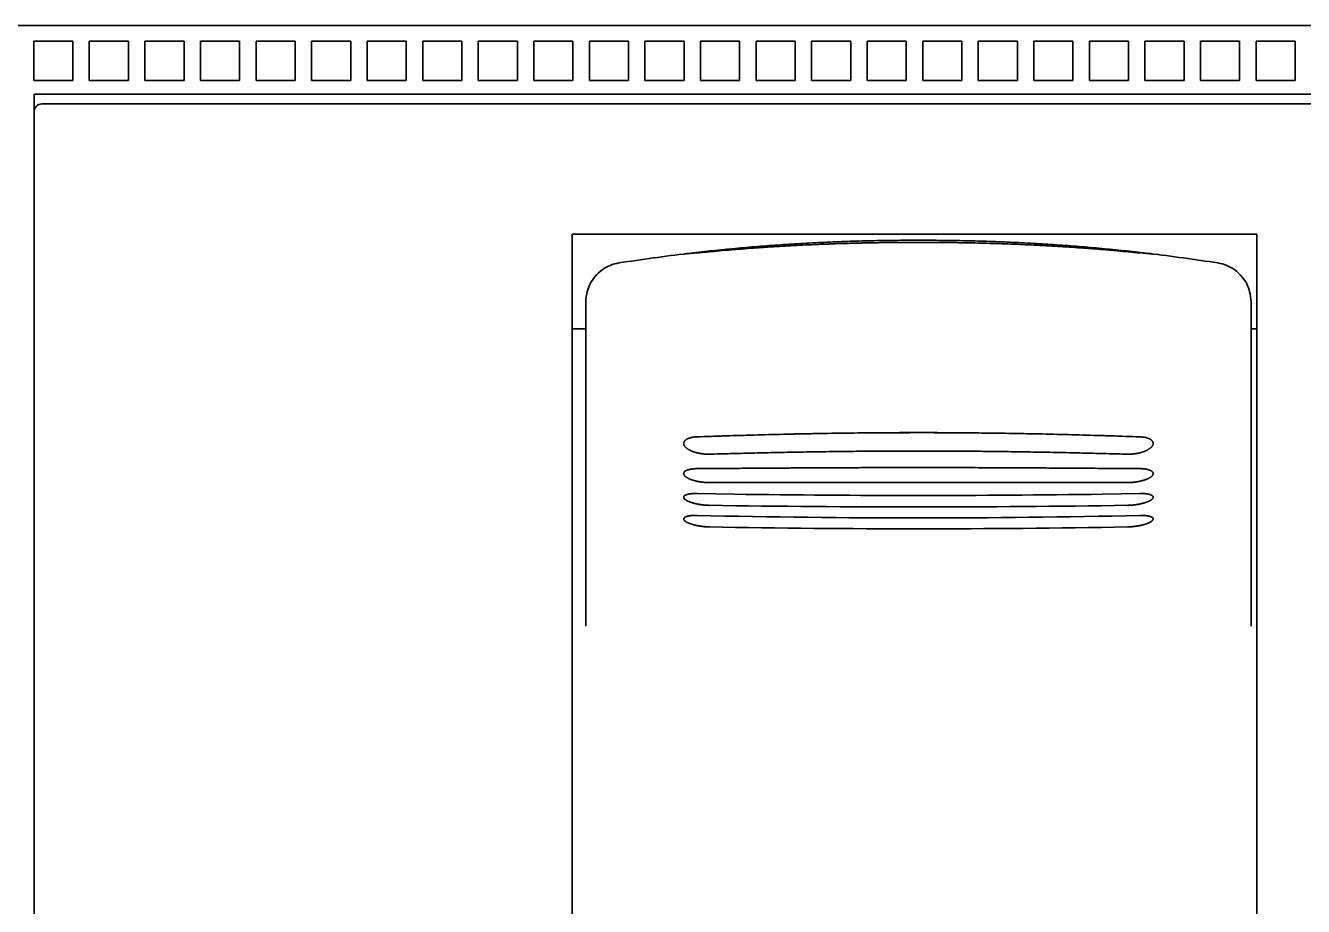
# Model space of a CAD drawing. Header units: millimetres. Extents: x -171 to 6, y 0 to 21.
# Drawn here: x -1.855 to 1.411, y 10.007 to 12.257 of the extents above; entities that cross this region are included whole.
import ezdxf

# ---------------------------------------------------------------- set-up
doc = ezdxf.new("R2010")
doc.units = ezdxf.units.MM

msp = doc.modelspace()

# ---------------------------------------------------------------- linework, layer by layer
at = {"color": 7, "lineweight": 35}
for p, q in [((3.7173, 12.2569), (-2.8827, 12.2569)), ((-1.8327, 12.0819), (2.6673, 12.0819)), ((2.5776, 12.0569), (-1.7429, 12.0569)), ((-1.8327, 12.0369), (-1.8327, 7.9769)), ((-0.4577, 11.724), (-0.4577, 8.6169)), ((-0.4577, 8.1569), (-0.4577, 11.724)), ((1.2923, 8.1569), (1.2923, 11.724))]:
    msp.add_line(p, q, dxfattribs=at)
at = {"color": 7, "lineweight": 35, "ltscale": 0.025}
for p, q in [((-1.8337, 12.2169), (-1.8337, 12.1169)), ((-1.8337, 12.2169), (-1.7337, 12.2169)), ((-1.7337, 12.2169), (-1.7337, 12.1169)), ((-1.6917, 12.2169), (-1.6917, 12.1169)), ((-1.6917, 12.2169), (-1.5917, 12.2169)), ((-1.5917, 12.2169), (-1.5917, 12.1169)), ((-1.5497, 12.2169), (-1.5497, 12.1169)), ((-1.5497, 12.2169), (-1.4497, 12.2169)), ((-1.4497, 12.2169), (-1.4497, 12.1169)), ((-1.4077, 12.2169), (-1.4077, 12.1169)), ((-1.4077, 12.2169), (-1.3077, 12.2169)), ((-1.3077, 12.2169), (-1.3077, 12.1169)), ((-1.2657, 12.2169), (-1.2657, 12.1169)), ((-1.2657, 12.2169), (-1.1657, 12.2169)), ((-1.1657, 12.2169), (-1.1657, 12.1169)), ((-1.1237, 12.2169), (-1.1237, 12.1169)), ((-1.1237, 12.2169), (-1.0237, 12.2169)), ((-1.0237, 12.2169), (-1.0237, 12.1169)), ((-0.9817, 12.2169), (-0.9817, 12.1169)), ((-0.9817, 12.2169), (-0.8817, 12.2169)), ((-0.8817, 12.2169), (-0.8817, 12.1169)), ((-0.8397, 12.2169), (-0.8397, 12.1169)), ((-0.8397, 12.2169), (-0.7397, 12.2169)), ((-0.7397, 12.2169), (-0.7397, 12.1169)), ((-0.6977, 12.2169), (-0.6977, 12.1169)), ((-0.6977, 12.2169), (-0.5977, 12.2169)), ((-0.5977, 12.2169), (-0.5977, 12.1169)), ((-0.5557, 12.2169), (-0.5557, 12.1169)), ((-0.5557, 12.2169), (-0.4557, 12.2169)), ((-0.4557, 12.2169), (-0.4557, 12.1169)), ((-0.4137, 12.2169), (-0.4137, 12.1169)), ((-0.4137, 12.2169), (-0.3137, 12.2169)), ((-0.3137, 12.2169), (-0.3137, 12.1169)), ((-0.2717, 12.2169), (-0.2717, 12.1169)), ((-0.2717, 12.2169), (-0.1717, 12.2169)), ((-0.1717, 12.2169), (-0.1717, 12.1169)), ((-0.1297, 12.2169), (-0.1297, 12.1169)), ((-0.1297, 12.2169), (-0.0297, 12.2169)), ((-0.0297, 12.2169), (-0.0297, 12.1169)), ((0.0123, 12.2169), (0.0123, 12.1169)), ((0.0123, 12.2169), (0.1123, 12.2169)), ((0.1123, 12.2169), (0.1123, 12.1169)), ((0.1543, 12.2169), (0.1543, 12.1169)), ((0.1543, 12.2169), (0.2543, 12.2169)), ((0.2543, 12.2169), (0.2543, 12.1169)), ((0.2963, 12.2169), (0.2963, 12.1169)), ((0.2963, 12.2169), (0.3963, 12.2169)), ((0.3963, 12.2169), (0.3963, 12.1169)), ((0.4383, 12.2169), (0.4383, 12.1169)), ((0.4383, 12.2169), (0.5383, 12.2169)), ((0.5383, 12.2169), (0.5383, 12.1169)), ((0.5803, 12.2169), (0.5803, 12.1169)), ((0.5803, 12.2169), (0.6803, 12.2169)), ((0.6803, 12.2169), (0.6803, 12.1169)), ((0.7223, 12.2169), (0.7223, 12.1169)), ((0.7223, 12.2169), (0.8223, 12.2169)), ((0.8223, 12.2169), (0.8223, 12.1169)), ((0.8643, 12.2169), (0.8643, 12.1169)), ((0.8643, 12.2169), (0.9643, 12.2169)), ((0.9643, 12.2169), (0.9643, 12.1169)), ((1.0063, 12.2169), (1.0063, 12.1169)), ((1.0063, 12.2169), (1.1063, 12.2169)), ((1.1063, 12.2169), (1.1063, 12.1169)), ((1.1483, 12.2169), (1.1483, 12.1169)), ((1.1483, 12.2169), (1.2483, 12.2169)), ((1.2483, 12.2169), (1.2483, 12.1169)), ((1.2903, 12.2169), (1.2903, 12.1169)), ((1.2903, 12.2169), (1.3903, 12.2169)), ((1.3903, 12.2169), (1.3903, 12.1169)), ((-1.8337, 12.1169), (-1.7337, 12.1169)), ((-1.6917, 12.1169), (-1.5917, 12.1169)), ((-1.5497, 12.1169), (-1.4497, 12.1169)), ((-1.4077, 12.1169), (-1.3077, 12.1169)), ((-1.2657, 12.1169), (-1.1657, 12.1169)), ((-1.1237, 12.1169), (-1.0237, 12.1169)), ((-0.9817, 12.1169), (-0.8817, 12.1169)), ((-0.8397, 12.1169), (-0.7397, 12.1169)), ((-0.6977, 12.1169), (-0.5977, 12.1169)), ((-0.5557, 12.1169), (-0.4557, 12.1169)), ((-0.4137, 12.1169), (-0.3137, 12.1169)), ((-0.2717, 12.1169), (-0.1717, 12.1169)), ((-0.1297, 12.1169), (-0.0297, 12.1169)), ((0.0123, 12.1169), (0.1123, 12.1169)), ((0.1543, 12.1169), (0.2543, 12.1169)), ((0.2963, 12.1169), (0.3963, 12.1169)), ((0.4383, 12.1169), (0.5383, 12.1169)), ((0.5803, 12.1169), (0.6803, 12.1169)), ((0.7223, 12.1169), (0.8223, 12.1169)), ((0.8643, 12.1169), (0.9643, 12.1169)), ((1.0063, 12.1169), (1.1063, 12.1169)), ((1.1483, 12.1169), (1.2483, 12.1169)), ((1.2903, 12.1169), (1.3903, 12.1169))]:
    msp.add_line(p, q, dxfattribs=at)
at = {"color": 7, "lineweight": 35, "ltscale": 0.011229}
msp.add_line((-1.8327, 12.0819), (-1.8327, 12.037), dxfattribs=at)
at = {"color": 7, "lineweight": 35, "ltscale": 0.017437}
msp.add_line((-1.7429, 12.0569), (-1.8127, 12.0569), dxfattribs=at)
at = {"color": 7, "lineweight": 35, "ltscale": 0.175}
msp.add_line((0.7673, 12.0569), (0.0673, 12.0569), dxfattribs=at)
at = {"color": 7, "lineweight": 35, "ltscale": 0.4375}
msp.add_line((1.2923, 11.724), (-0.4577, 11.724), dxfattribs=at)
at = {"color": 7, "lineweight": 35, "ltscale": 3.1e-05}
for p, q in [((0.5302, 11.7024), (0.5303, 11.7024)), ((0.5302, 11.2168), (0.5303, 11.2168))]:
    msp.add_line(p, q, dxfattribs=at)
at = {"color": 7, "lineweight": 35, "ltscale": 0.060563}
for p, q in [((-0.4227, 11.5513), (-0.4227, 11.309)), ((1.2773, 11.5513), (1.2773, 11.309))]:
    msp.add_line(p, q, dxfattribs=at)
at = {"color": 7, "lineweight": 35, "ltscale": 0.00875}
msp.add_line((-0.4577, 11.4819), (-0.4227, 11.4819), dxfattribs=at)
at = {"color": 7, "lineweight": 35, "ltscale": 0.00375}
msp.add_line((1.2773, 11.4819), (1.2923, 11.4819), dxfattribs=at)
at = {"color": 7, "lineweight": 35, "ltscale": 0.029478}
for p, q in [((-0.4227, 11.309), (-0.4227, 11.1911)), ((1.2773, 11.1911), (1.2773, 11.309))]:
    msp.add_line(p, q, dxfattribs=at)
at = {"color": 7, "lineweight": 35, "ltscale": 0.103681}
for p, q in [((-0.4227, 10.7764), (-0.4227, 11.1911)), ((1.2773, 11.1911), (1.2773, 10.7764))]:
    msp.add_line(p, q, dxfattribs=at)
at = {"color": 7, "lineweight": 35, "ltscale": 3e-05}
msp.add_line((0.5302, 11.1278), (0.5303, 11.1278), dxfattribs=at)
at = {"color": 7, "lineweight": 35, "ltscale": 0.023776}
for p, q in [((-0.1384, 11.0617), (-0.0433, 11.06)), ((-0.1384, 11.0617), (-0.0433, 11.06)), ((0.993, 11.0617), (0.8979, 11.06)), ((0.993, 11.0617), (0.8979, 11.06))]:
    msp.add_line(p, q, dxfattribs=at)
at = {"color": 7, "lineweight": 35, "ltscale": 0.013466}
for p, q in [((-0.4227, 10.7764), (-0.4227, 10.7225)), ((1.2773, 10.7225), (1.2773, 10.7764))]:
    msp.add_line(p, q, dxfattribs=at)
at = {"color": 7, "lineweight": 35}
for centre, radius, start, end in [((-1.8127, 12.0369), 0.02, 90, 180), ((0.4536, 6.2335), 5.4693, 84.3394, 89.1962), ((0.427, 6.7134), 4.9961, 96.772, 98.8078), ((-0.2019, 12.2044), 0.532, 273.1469, 276.8527), ((-0.2019, 12.2041), 0.5317, 273.1461, 276.854), ((-0.1527, 11.5638), 0.1113, 94.8429, 100.3331), ((-0.1527, 11.5636), 0.1114, 94.8466, 100.3299), ((0.4272, 6.7123), 4.9973, 95.4624, 96.7721), ((0.4275, 6.7123), 4.9973, 83.2279, 84.5376), ((1.0565, 12.2044), 0.532, 263.1473, 266.8531), ((1.0565, 12.2041), 0.5317, 263.146, 266.8539), ((1.0074, 11.5638), 0.1113, 79.6669, 85.1571), ((0.4276, 6.7134), 4.9961, 81.1922, 83.228), ((1.0073, 11.5636), 0.1114, 79.6701, 85.1534), ((0.4362, -3.9896), 15.2067, 89.6458, 92.16534), ((0.3917, -5.1194), 16.3368, 87.89071, 89.51405), ((0.2094, -84.4384), 95.5668, 89.530163, 89.807594), ((0.4273, 44.9293), 33.8727, 269.20391, 270.79609), ((0.4273, 44.9293), 33.8727, 269.20391, 270.79609), ((0.4273, 45.8869), 34.8595, 269.12179, 270.87819), ((0.4273, 45.8869), 34.8595, 269.12179, 270.87819), ((0.4273, 35.6537), 24.6545, 268.68518, 271.31479), ((0.4273, 35.6537), 24.6545, 268.68518, 271.31479), ((0.4273, 40.6584), 29.6869, 268.96876, 271.03122), ((0.4273, 40.6584), 29.6869, 268.96876, 271.03122)]:
    msp.add_arc(centre, radius, start, end, dxfattribs=at)
for points, knots in [([(-0.1384, 11.6761), (-0.1172, 11.6783), (-0.0744, 11.6823), (-0.0096, 11.6876), (0.056, 11.6921), (0.1225, 11.6958), (0.1896, 11.6988), (0.2573, 11.701), (0.3253, 11.7025), (0.3935, 11.7032), (0.4619, 11.7032), (0.5074, 11.7027), (0.5302, 11.7024)], [0, 0, 0, 0, 0.640219, 1.290075, 1.948543, 2.614507, 3.28676, 3.964009, 4.64488, 5.327924, 6.011661, 6.694629, 6.694629, 6.694629, 6.694629]), ([(0.993, 11.6761), (0.9741, 11.678), (0.9359, 11.6817), (0.8781, 11.6865), (0.8196, 11.6907), (0.7604, 11.6943), (0.7007, 11.6973), (0.6404, 11.6997), (0.5798, 11.7015), (0.5189, 11.7026), (0.4579, 11.7032), (0.3968, 11.7032), (0.3357, 11.7026), (0.2748, 11.7015), (0.2142, 11.6997), (0.154, 11.6973), (0.0942, 11.6943), (0.0351, 11.6907), (-0.0235, 11.6865), (-0.0812, 11.6817), (-0.1194, 11.678), (-0.1384, 11.6761)], [0, 0, 0, 0, 0.571985, 1.151759, 1.738601, 2.33173, 2.930305, 3.533432, 4.140159, 4.749486, 5.360366, 5.971743, 6.582575, 7.191834, 7.798516, 8.401637, 9.000241, 9.593404, 10.180272, 10.760058, 11.332045, 11.332045, 11.332045, 11.332045]), ([(-0.0485, 11.6869), (-0.0294, 11.6887), (0.0092, 11.6921), (0.0674, 11.6965), (0.1263, 11.7003), (0.1858, 11.7033), (0.2458, 11.7057), (0.3061, 11.7074), (0.3666, 11.7084), (0.4273, 11.7087), (0.488, 11.7084), (0.5486, 11.7074), (0.6089, 11.7057), (0.6688, 11.7033), (0.7283, 11.7003), (0.7872, 11.6965), (0.8455, 11.6921), (0.884, 11.6887), (0.9032, 11.6869)], [0, 0, 0, 0, 0.577017, 1.16125, 1.751834, 2.34784, 2.948273, 3.552083, 4.15816, 4.765357, 5.372529, 5.978547, 6.582304, 7.182722, 7.778749, 8.369369, 8.95363, 9.530661, 9.530661, 9.530661, 9.530661]), ([(0.9032, 11.6869), (0.884, 11.6887), (0.8455, 11.6921), (0.7873, 11.6965), (0.7283, 11.7003), (0.6689, 11.7033), (0.6089, 11.7057), (0.5486, 11.7074), (0.488, 11.7084), (0.4273, 11.7087), (0.3666, 11.7084), (0.3061, 11.7074), (0.2458, 11.7057), (0.1858, 11.7033), (0.1263, 11.7003), (0.0674, 11.6965), (0.0092, 11.6921), (-0.0294, 11.6887), (-0.0485, 11.6869)], [0, 0, 0, 0, 0.577017, 1.161252, 1.751839, 2.347848, 2.948284, 3.552095, 4.15817, 4.765362, 5.372528, 5.978544, 6.582303, 7.182723, 7.778752, 8.369372, 8.953631, 9.530661, 9.530661, 9.530661, 9.530661]), ([(-0.338, 11.6507), (-0.3458, 11.6494), (-0.361, 11.6451), (-0.3825, 11.6335), (-0.3991, 11.6165), (-0.4128, 11.5979), (-0.4199, 11.5756), (-0.4227, 11.5599), (-0.4227, 11.5513)], [0, 0, 0, 0, 0.235585, 0.471169, 0.723992, 0.941434, 1.15965, 1.417089, 1.417089, 1.417089, 1.417089]), ([(1.2773, 11.5513), (1.2773, 11.5599), (1.2745, 11.5756), (1.2675, 11.5979), (1.2537, 11.6165), (1.2372, 11.6335), (1.2156, 11.6451), (1.2004, 11.6494), (1.1926, 11.6507)], [0, 0, 0, 0, 0.257438, 0.475655, 0.693097, 0.94592, 1.181504, 1.417089, 1.417089, 1.417089, 1.417089]), ([(-0.1384, 11.2064), (-0.1394, 11.2064), (-0.1415, 11.2063), (-0.1446, 11.206), (-0.1475, 11.2056), (-0.1502, 11.2052), (-0.1528, 11.2047), (-0.1553, 11.2041), (-0.1575, 11.2034), (-0.1597, 11.2027), (-0.1616, 11.2019), (-0.1634, 11.2011), (-0.165, 11.2002), (-0.1665, 11.1993), (-0.1678, 11.1983), (-0.169, 11.1973), (-0.17, 11.1963), (-0.1708, 11.1952), (-0.1715, 11.1941), (-0.172, 11.193), (-0.1724, 11.1919), (-0.1726, 11.1907), (-0.1727, 11.1899), (-0.1727, 11.1895)], [0, 0, 0, 0, 0.0316394, 0.0622014, 0.0915354, 0.1194853, 0.1459957, 0.1711126, 0.1948498, 0.2172246, 0.2382661, 0.2580142, 0.27652, 0.2938463, 0.3100679, 0.3252728, 0.3395634, 0.3530571, 0.3658845, 0.3781889, 0.3901268, 0.4018642, 0.4135723, 0.4135723, 0.4135723, 0.4135723]), ([(-0.1384, 11.2064), (-0.1394, 11.2064), (-0.1415, 11.2063), (-0.1446, 11.206), (-0.1475, 11.2056), (-0.1502, 11.2052), (-0.1528, 11.2047), (-0.1553, 11.2041), (-0.1575, 11.2034), (-0.1597, 11.2027), (-0.1616, 11.2019), (-0.1634, 11.2011), (-0.165, 11.2002), (-0.1665, 11.1993), (-0.1678, 11.1983), (-0.169, 11.1973), (-0.17, 11.1963), (-0.1708, 11.1952), (-0.1715, 11.1941), (-0.172, 11.193), (-0.1724, 11.1918), (-0.1726, 11.1907), (-0.1727, 11.1899), (-0.1727, 11.1895)], [0, 0, 0, 0, 0.031643, 0.0622102, 0.0915454, 0.1194935, 0.1460047, 0.171123, 0.1948618, 0.2172383, 0.2382811, 0.2580299, 0.2765358, 0.2938616, 0.3100827, 0.3252873, 0.3395779, 0.3530718, 0.3658994, 0.3782042, 0.3901427, 0.4018809, 0.4135901, 0.4135901, 0.4135901, 0.4135901]), ([(-0.1384, 11.2064), (-0.1143, 11.2073), (-0.0657, 11.2089), (0.0078, 11.2111), (0.0825, 11.2131), (0.1581, 11.2147), (0.2345, 11.2159), (0.3114, 11.2168), (0.3886, 11.2172), (0.466, 11.2172), (0.5433, 11.2168), (0.6202, 11.2159), (0.6965, 11.2147), (0.7722, 11.2131), (0.8468, 11.2111), (0.9203, 11.2089), (0.969, 11.2073), (0.993, 11.2064)], [0, 0, 0, 0, 0.723055, 1.459145, 2.206572, 2.963511, 3.728013, 4.498008, 5.271314, 6.04569, 6.818924, 7.588845, 8.35333, 9.110305, 9.857773, 10.593886, 11.316945, 11.316945, 11.316945, 11.316945]), ([(0.993, 11.2064), (0.9941, 11.2064), (0.9962, 11.2063), (0.9992, 11.206), (1.0021, 11.2056), (1.0049, 11.2052), (1.0075, 11.2047), (1.0099, 11.2041), (1.0122, 11.2034), (1.0143, 11.2027), (1.0163, 11.2019), (1.0181, 11.2011), (1.0197, 11.2002), (1.0212, 11.1993), (1.0225, 11.1983), (1.0236, 11.1973), (1.0246, 11.1963), (1.0254, 11.1952), (1.0261, 11.1941), (1.0267, 11.193), (1.027, 11.1919), (1.0273, 11.1907), (1.0273, 11.1899), (1.0273, 11.1895)], [0, 0, 0, 0, 0.0316394, 0.0622014, 0.0915354, 0.1194853, 0.1459957, 0.1711126, 0.1948498, 0.2172246, 0.2382661, 0.2580142, 0.27652, 0.2938463, 0.3100679, 0.3252728, 0.3395634, 0.3530571, 0.3658845, 0.3781889, 0.3901268, 0.4018642, 0.4135723, 0.4135723, 0.4135723, 0.4135723]), ([(0.993, 11.2064), (0.9941, 11.2064), (0.9962, 11.2063), (0.9992, 11.206), (1.0021, 11.2056), (1.0049, 11.2052), (1.0075, 11.2047), (1.0099, 11.2041), (1.0122, 11.2034), (1.0143, 11.2027), (1.0163, 11.2019), (1.0181, 11.2011), (1.0197, 11.2002), (1.0212, 11.1993), (1.0225, 11.1983), (1.0236, 11.1973), (1.0246, 11.1963), (1.0254, 11.1952), (1.0261, 11.1941), (1.0267, 11.193), (1.027, 11.1918), (1.0273, 11.1907), (1.0273, 11.1899), (1.0273, 11.1895)], [0, 0, 0, 0, 0.031643, 0.0622102, 0.0915454, 0.1194935, 0.1460047, 0.171123, 0.1948618, 0.2172383, 0.2382811, 0.2580299, 0.2765358, 0.2938616, 0.3100827, 0.3252873, 0.3395779, 0.3530718, 0.3658994, 0.3782042, 0.3901427, 0.4018809, 0.4135901, 0.4135901, 0.4135901, 0.4135901]), ([(-0.1727, 11.1895), (-0.1727, 11.1891), (-0.1726, 11.1884), (-0.1724, 11.1872), (-0.1721, 11.1861), (-0.1716, 11.1849), (-0.171, 11.1838), (-0.1702, 11.1826), (-0.1693, 11.1814), (-0.1683, 11.1803), (-0.1671, 11.1791), (-0.1658, 11.1779), (-0.1644, 11.1768), (-0.1628, 11.1757), (-0.161, 11.1746), (-0.1592, 11.1734), (-0.1571, 11.1724), (-0.155, 11.1713), (-0.1527, 11.1703), (-0.1502, 11.1693), (-0.1476, 11.1683), (-0.1449, 11.1674), (-0.1421, 11.1666), (-0.1391, 11.1658), (-0.1361, 11.165), (-0.1329, 11.1644), (-0.1297, 11.1638), (-0.1265, 11.1633), (-0.1232, 11.1628), (-0.1199, 11.1625), (-0.1166, 11.1623), (-0.1133, 11.1621), (-0.1101, 11.1621), (-0.108, 11.1621), (-0.107, 11.1621)], [0, 0, 0, 0, 0.0113057, 0.0228815, 0.0348593, 0.0473585, 0.0604849, 0.0743312, 0.0889778, 0.1044941, 0.1209405, 0.1383695, 0.156827, 0.1763537, 0.1969869, 0.2187582, 0.2416882, 0.2657861, 0.2910488, 0.3174604, 0.3449919, 0.3735998, 0.4032258, 0.4338142, 0.4652945, 0.49746, 0.5301433, 0.56327, 0.5965865, 0.629821, 0.6628861, 0.69561, 0.7276927, 0.7588864, 0.7588864, 0.7588864, 0.7588864]), ([(-0.1727, 11.1895), (-0.1727, 11.1891), (-0.1726, 11.1884), (-0.1724, 11.1872), (-0.1721, 11.1861), (-0.1716, 11.1849), (-0.171, 11.1838), (-0.1702, 11.1826), (-0.1693, 11.1814), (-0.1683, 11.1803), (-0.1671, 11.1791), (-0.1658, 11.1779), (-0.1644, 11.1768), (-0.1628, 11.1757), (-0.161, 11.1746), (-0.1592, 11.1734), (-0.1571, 11.1724), (-0.155, 11.1713), (-0.1527, 11.1703), (-0.1502, 11.1693), (-0.1476, 11.1683), (-0.1449, 11.1674), (-0.1421, 11.1666), (-0.1391, 11.1658), (-0.1361, 11.165), (-0.1329, 11.1644), (-0.1297, 11.1638), (-0.1265, 11.1633), (-0.1232, 11.1628), (-0.1199, 11.1625), (-0.1166, 11.1623), (-0.1133, 11.1621), (-0.1101, 11.1621), (-0.108, 11.1621), (-0.107, 11.1621)], [0, 0, 0, 0, 0.0113057, 0.0228818, 0.0348599, 0.0473594, 0.0604863, 0.0743329, 0.0889797, 0.1044961, 0.1209425, 0.1383714, 0.1568289, 0.1763558, 0.1969888, 0.2187592, 0.2416881, 0.265785, 0.2910474, 0.3174594, 0.3449914, 0.3735994, 0.4032247, 0.4338118, 0.4652908, 0.4974556, 0.5301375, 0.5632626, 0.5965777, 0.6298107, 0.6628755, 0.6955987, 0.7276787, 0.75887, 0.75887, 0.75887, 0.75887]), ([(-0.107, 11.1621), (-0.089, 11.1626), (-0.0529, 11.1636), (0.0016, 11.1649), (0.0569, 11.1662), (0.1127, 11.1673), (0.1692, 11.1682), (0.2261, 11.169), (0.2833, 11.1696), (0.3408, 11.17), (0.3985, 11.1702), (0.4562, 11.1702), (0.5138, 11.17), (0.5713, 11.1696), (0.6286, 11.169), (0.6855, 11.1682), (0.7419, 11.1673), (0.7978, 11.1662), (0.853, 11.1649), (0.9076, 11.1636), (0.9437, 11.1626), (0.9616, 11.1621)], [0, 0, 0, 0, 0.537875, 1.083667, 1.636601, 2.195853, 2.760556, 3.329796, 3.902615, 4.478014, 5.054955, 5.632393, 6.209291, 6.784632, 7.357411, 7.926647, 8.491377, 9.050664, 9.603622, 10.149426, 10.687302, 10.687302, 10.687302, 10.687302]), ([(-0.107, 11.1621), (-0.089, 11.1626), (-0.0529, 11.1636), (0.0016, 11.1649), (0.0569, 11.1662), (0.1127, 11.1673), (0.1692, 11.1682), (0.2261, 11.169), (0.2833, 11.1696), (0.3408, 11.17), (0.3985, 11.1702), (0.4562, 11.1702), (0.5138, 11.17), (0.5713, 11.1696), (0.6286, 11.169), (0.6855, 11.1682), (0.7419, 11.1673), (0.7978, 11.1662), (0.853, 11.1649), (0.9076, 11.1636), (0.9437, 11.1626), (0.9616, 11.1621)], [0, 0, 0, 0, 0.537874, 1.083666, 1.636602, 2.195857, 2.760563, 3.329806, 3.902627, 4.478025, 5.054962, 5.632395, 6.20929, 6.784629, 7.35741, 7.926649, 8.491381, 9.050666, 9.603624, 10.149426, 10.687302, 10.687302, 10.687302, 10.687302]), ([(1.0273, 11.1895), (1.0273, 11.1891), (1.0273, 11.1884), (1.0271, 11.1872), (1.0267, 11.1861), (1.0262, 11.1849), (1.0256, 11.1838), (1.0249, 11.1826), (1.024, 11.1814), (1.0229, 11.1803), (1.0218, 11.1791), (1.0205, 11.1779), (1.019, 11.1768), (1.0174, 11.1757), (1.0157, 11.1746), (1.0138, 11.1734), (1.0118, 11.1724), (1.0096, 11.1713), (1.0073, 11.1703), (1.0049, 11.1693), (1.0023, 11.1683), (0.9996, 11.1674), (0.9967, 11.1666), (0.9938, 11.1658), (0.9907, 11.165), (0.9876, 11.1644), (0.9844, 11.1638), (0.9811, 11.1633), (0.9778, 11.1628), (0.9745, 11.1625), (0.9712, 11.1623), (0.968, 11.1621), (0.9648, 11.1621), (0.9626, 11.1621), (0.9616, 11.1621)], [0, 0, 0, 0, 0.0113057, 0.0228815, 0.0348593, 0.0473585, 0.0604849, 0.0743312, 0.0889778, 0.1044941, 0.1209405, 0.1383695, 0.156827, 0.1763537, 0.1969869, 0.2187582, 0.2416882, 0.2657861, 0.2910488, 0.3174604, 0.3449919, 0.3735998, 0.4032258, 0.4338142, 0.4652945, 0.49746, 0.5301433, 0.56327, 0.5965865, 0.629821, 0.6628861, 0.69561, 0.7276927, 0.7588864, 0.7588864, 0.7588864, 0.7588864]), ([(1.0273, 11.1895), (1.0273, 11.1891), (1.0273, 11.1884), (1.0271, 11.1872), (1.0267, 11.1861), (1.0262, 11.1849), (1.0256, 11.1838), (1.0249, 11.1826), (1.024, 11.1814), (1.0229, 11.1803), (1.0218, 11.1791), (1.0205, 11.1779), (1.019, 11.1768), (1.0174, 11.1757), (1.0157, 11.1746), (1.0138, 11.1734), (1.0118, 11.1724), (1.0096, 11.1713), (1.0073, 11.1703), (1.0049, 11.1693), (1.0023, 11.1683), (0.9996, 11.1674), (0.9967, 11.1666), (0.9938, 11.1658), (0.9907, 11.165), (0.9876, 11.1644), (0.9844, 11.1638), (0.9811, 11.1633), (0.9778, 11.1628), (0.9745, 11.1625), (0.9712, 11.1623), (0.968, 11.1621), (0.9648, 11.1621), (0.9626, 11.1621), (0.9616, 11.1621)], [0, 0, 0, 0, 0.0113057, 0.0228818, 0.0348599, 0.0473594, 0.0604863, 0.0743329, 0.0889797, 0.1044961, 0.1209425, 0.1383714, 0.1568289, 0.1763558, 0.1969888, 0.2187592, 0.2416881, 0.265785, 0.2910474, 0.3174594, 0.3449914, 0.3735994, 0.4032247, 0.4338118, 0.4652908, 0.4974556, 0.5301375, 0.5632626, 0.5965777, 0.6298107, 0.6628755, 0.6955987, 0.7276787, 0.75887, 0.75887, 0.75887, 0.75887]), ([(-0.1384, 11.1252), (-0.1394, 11.1252), (-0.1415, 11.1252), (-0.1445, 11.125), (-0.1474, 11.1248), (-0.1501, 11.1245), (-0.1527, 11.1242), (-0.1552, 11.1238), (-0.1574, 11.1233), (-0.1596, 11.1228), (-0.1615, 11.1222), (-0.1633, 11.1216), (-0.165, 11.1209), (-0.1664, 11.1202), (-0.1678, 11.1195), (-0.1689, 11.1187), (-0.1699, 11.1179), (-0.1708, 11.1171), (-0.1715, 11.1162), (-0.172, 11.1154), (-0.1724, 11.1145), (-0.1726, 11.1135), (-0.1727, 11.1129), (-0.1727, 11.1126)], [0, 0, 0, 0, 0.0313486, 0.0615392, 0.0904628, 0.1180369, 0.144206, 0.1689408, 0.1922317, 0.2140812, 0.2345027, 0.2535205, 0.2711699, 0.2874975, 0.3025628, 0.3164391, 0.3292165, 0.3410052, 0.3519362, 0.3621656, 0.3718768, 0.3812787, 0.3905971, 0.3905971, 0.3905971, 0.3905971]), ([(-0.1384, 11.1252), (-0.1394, 11.1252), (-0.1415, 11.1252), (-0.1445, 11.125), (-0.1474, 11.1248), (-0.1501, 11.1245), (-0.1527, 11.1242), (-0.1552, 11.1238), (-0.1574, 11.1233), (-0.1596, 11.1228), (-0.1615, 11.1222), (-0.1633, 11.1216), (-0.165, 11.1209), (-0.1664, 11.1202), (-0.1678, 11.1195), (-0.1689, 11.1187), (-0.1699, 11.1179), (-0.1708, 11.1171), (-0.1715, 11.1162), (-0.172, 11.1154), (-0.1724, 11.1145), (-0.1726, 11.1135), (-0.1727, 11.1129), (-0.1727, 11.1126)], [0, 0, 0, 0, 0.031352, 0.0615459, 0.0904721, 0.1180485, 0.1442196, 0.1689564, 0.1922494, 0.2141009, 0.2345239, 0.2535426, 0.271192, 0.2875192, 0.3025836, 0.3164592, 0.3292363, 0.3410246, 0.3519555, 0.3621849, 0.3718965, 0.381299, 0.3906187, 0.3906187, 0.3906187, 0.3906187]), ([(-0.1727, 11.1126), (-0.1727, 11.1123), (-0.1726, 11.1117), (-0.1724, 11.1108), (-0.1721, 11.1098), (-0.1716, 11.1089), (-0.1709, 11.108), (-0.1702, 11.107), (-0.1693, 11.1061), (-0.1682, 11.1051), (-0.167, 11.1042), (-0.1657, 11.1032), (-0.1643, 11.1023), (-0.1626, 11.1014), (-0.1609, 11.1004), (-0.159, 11.0995), (-0.157, 11.0986), (-0.1548, 11.0977), (-0.1524, 11.0969), (-0.15, 11.0961), (-0.1474, 11.0952), (-0.1447, 11.0945), (-0.1418, 11.0937), (-0.1389, 11.093), (-0.1358, 11.0924), (-0.1327, 11.0918), (-0.1295, 11.0913), (-0.1263, 11.0908), (-0.123, 11.0904), (-0.1197, 11.0901), (-0.1165, 11.0898), (-0.1132, 11.0896), (-0.1101, 11.0895), (-0.108, 11.0895), (-0.107, 11.0895)], [0, 0, 0, 0, 0.0090176, 0.0183578, 0.0281917, 0.0386665, 0.0499052, 0.0620088, 0.0750596, 0.0891249, 0.1042601, 0.120511, 0.1379162, 0.1565085, 0.1763167, 0.1973631, 0.2196592, 0.2432046, 0.2679867, 0.29398, 0.3211454, 0.349429, 0.3787616, 0.4090792, 0.4402932, 0.4721893, 0.5046046, 0.5374522, 0.5704727, 0.6034071, 0.6361656, 0.6685705, 0.7003328, 0.7312141, 0.7312141, 0.7312141, 0.7312141]), ([(-0.1727, 11.1126), (-0.1727, 11.1123), (-0.1726, 11.1117), (-0.1724, 11.1108), (-0.1721, 11.1098), (-0.1716, 11.1089), (-0.1709, 11.108), (-0.1702, 11.107), (-0.1693, 11.1061), (-0.1682, 11.1051), (-0.167, 11.1042), (-0.1657, 11.1032), (-0.1643, 11.1023), (-0.1626, 11.1014), (-0.1609, 11.1004), (-0.159, 11.0995), (-0.157, 11.0986), (-0.1548, 11.0977), (-0.1524, 11.0969), (-0.15, 11.0961), (-0.1474, 11.0952), (-0.1447, 11.0945), (-0.1418, 11.0937), (-0.1389, 11.093), (-0.1358, 11.0924), (-0.1327, 11.0918), (-0.1295, 11.0913), (-0.1263, 11.0908), (-0.123, 11.0904), (-0.1197, 11.0901), (-0.1165, 11.0898), (-0.1132, 11.0896), (-0.1101, 11.0895), (-0.108, 11.0895), (-0.107, 11.0895)], [0, 0, 0, 0, 0.0090176, 0.0183583, 0.028193, 0.0386687, 0.0499084, 0.062013, 0.0750647, 0.0891307, 0.1042665, 0.1205178, 0.1379235, 0.1565162, 0.1763244, 0.1973701, 0.2196651, 0.2432095, 0.2679912, 0.2939848, 0.3211505, 0.3494339, 0.3787653, 0.409081, 0.4402932, 0.4721878, 0.504601, 0.5374463, 0.5704645, 0.6033964, 0.6361536, 0.668557, 0.7003156, 0.7311938, 0.7311938, 0.7311938, 0.7311938]), ([(-0.1384, 11.1252), (-0.1191, 11.1253), (-0.0802, 11.1256), (-0.0215, 11.126), (0.038, 11.1264), (0.0982, 11.1268), (0.1589, 11.1272), (0.2202, 11.1275), (0.2819, 11.1277), (0.3438, 11.1279), (0.4059, 11.1279), (0.4681, 11.1279), (0.5095, 11.1279), (0.5302, 11.1278)], [0, 0, 0, 0, 0.578597, 1.165972, 1.761249, 2.363498, 2.971736, 3.584926, 4.201983, 4.821774, 5.443124, 6.064853, 6.685795, 6.685795, 6.685795, 6.685795]), ([(-0.1384, 11.1252), (-0.1194, 11.1253), (-0.0812, 11.1256), (-0.0235, 11.126), (0.035, 11.1264), (0.0942, 11.1268), (0.1539, 11.1271), (0.2142, 11.1274), (0.2748, 11.1277), (0.3357, 11.1278), (0.3968, 11.1279), (0.4579, 11.1279), (0.5189, 11.1278), (0.5798, 11.1277), (0.6405, 11.1274), (0.7007, 11.1271), (0.7605, 11.1268), (0.8196, 11.1264), (0.8781, 11.126), (0.9359, 11.1256), (0.9741, 11.1253), (0.993, 11.1252)], [0, 0, 0, 0, 0.569045, 1.146597, 1.731824, 2.323844, 2.921723, 3.524478, 4.131078, 4.740447, 5.351471, 5.963028, 6.574009, 7.183319, 7.789879, 8.39263, 8.990535, 9.582585, 10.167835, 10.745397, 11.314444, 11.314444, 11.314444, 11.314444]), ([(1.0273, 11.1126), (1.0273, 11.1123), (1.0273, 11.1117), (1.0271, 11.1108), (1.0267, 11.1098), (1.0262, 11.1089), (1.0256, 11.108), (1.0248, 11.107), (1.0239, 11.1061), (1.0229, 11.1051), (1.0217, 11.1042), (1.0204, 11.1032), (1.0189, 11.1023), (1.0173, 11.1014), (1.0155, 11.1004), (1.0136, 11.0995), (1.0116, 11.0986), (1.0094, 11.0977), (1.0071, 11.0969), (1.0046, 11.0961), (1.002, 11.0952), (0.9993, 11.0945), (0.9965, 11.0937), (0.9935, 11.093), (0.9905, 11.0924), (0.9874, 11.0918), (0.9842, 11.0913), (0.9809, 11.0908), (0.9777, 11.0904), (0.9744, 11.0901), (0.9711, 11.0898), (0.9679, 11.0896), (0.9647, 11.0895), (0.9626, 11.0895), (0.9616, 11.0895)], [0, 0, 0, 0, 0.0090176, 0.0183578, 0.0281917, 0.0386665, 0.0499052, 0.0620088, 0.0750596, 0.0891249, 0.1042601, 0.120511, 0.1379162, 0.1565085, 0.1763167, 0.1973631, 0.2196592, 0.2432046, 0.2679867, 0.29398, 0.3211454, 0.349429, 0.3787616, 0.4090792, 0.4402932, 0.4721893, 0.5046046, 0.5374522, 0.5704727, 0.6034071, 0.6361656, 0.6685705, 0.7003328, 0.7312141, 0.7312141, 0.7312141, 0.7312141]), ([(1.0273, 11.1126), (1.0273, 11.1123), (1.0273, 11.1117), (1.0271, 11.1108), (1.0267, 11.1098), (1.0262, 11.1089), (1.0256, 11.108), (1.0248, 11.107), (1.0239, 11.1061), (1.0229, 11.1051), (1.0217, 11.1042), (1.0204, 11.1032), (1.0189, 11.1023), (1.0173, 11.1014), (1.0155, 11.1004), (1.0136, 11.0995), (1.0116, 11.0986), (1.0094, 11.0977), (1.0071, 11.0969), (1.0046, 11.0961), (1.002, 11.0952), (0.9993, 11.0945), (0.9965, 11.0937), (0.9935, 11.093), (0.9905, 11.0924), (0.9874, 11.0918), (0.9842, 11.0913), (0.9809, 11.0908), (0.9777, 11.0904), (0.9744, 11.0901), (0.9711, 11.0898), (0.9679, 11.0896), (0.9647, 11.0895), (0.9626, 11.0895), (0.9616, 11.0895)], [0, 0, 0, 0, 0.0090176, 0.0183583, 0.028193, 0.0386687, 0.0499084, 0.062013, 0.0750647, 0.0891307, 0.1042665, 0.1205178, 0.1379235, 0.1565162, 0.1763244, 0.1973701, 0.2196651, 0.2432095, 0.2679912, 0.2939848, 0.3211505, 0.3494339, 0.3787653, 0.409081, 0.4402932, 0.4721878, 0.504601, 0.5374463, 0.5704645, 0.6033964, 0.6361536, 0.668557, 0.7003156, 0.7311938, 0.7311938, 0.7311938, 0.7311938]), ([(0.993, 11.1252), (0.9941, 11.1252), (0.9961, 11.1252), (0.9991, 11.125), (1.002, 11.1248), (1.0048, 11.1245), (1.0074, 11.1242), (1.0098, 11.1238), (1.0121, 11.1233), (1.0142, 11.1228), (1.0162, 11.1222), (1.018, 11.1216), (1.0196, 11.1209), (1.0211, 11.1202), (1.0224, 11.1195), (1.0236, 11.1187), (1.0246, 11.1179), (1.0254, 11.1171), (1.0261, 11.1162), (1.0267, 11.1154), (1.027, 11.1145), (1.0273, 11.1135), (1.0273, 11.1129), (1.0273, 11.1126)], [0, 0, 0, 0, 0.0313486, 0.0615392, 0.0904628, 0.1180369, 0.144206, 0.1689408, 0.1922317, 0.2140812, 0.2345027, 0.2535205, 0.2711699, 0.2874975, 0.3025628, 0.3164391, 0.3292165, 0.3410052, 0.3519362, 0.3621656, 0.3718768, 0.3812787, 0.3905971, 0.3905971, 0.3905971, 0.3905971]), ([(0.993, 11.1252), (0.9941, 11.1252), (0.9961, 11.1252), (0.9991, 11.125), (1.002, 11.1248), (1.0048, 11.1245), (1.0074, 11.1242), (1.0098, 11.1238), (1.0121, 11.1233), (1.0142, 11.1228), (1.0162, 11.1222), (1.018, 11.1216), (1.0196, 11.1209), (1.0211, 11.1202), (1.0224, 11.1195), (1.0236, 11.1187), (1.0246, 11.1179), (1.0254, 11.1171), (1.0261, 11.1162), (1.0267, 11.1154), (1.027, 11.1145), (1.0273, 11.1135), (1.0273, 11.1129), (1.0273, 11.1126)], [0, 0, 0, 0, 0.031352, 0.0615459, 0.0904721, 0.1180485, 0.1442196, 0.1689564, 0.1922494, 0.2141009, 0.2345239, 0.2535426, 0.271192, 0.2875192, 0.3025836, 0.3164592, 0.3292363, 0.3410246, 0.3519555, 0.3621849, 0.3718965, 0.381299, 0.3906187, 0.3906187, 0.3906187, 0.3906187]), ([(-0.107, 11.0895), (-0.0891, 11.0895), (-0.053, 11.0895), (0.0015, 11.0895), (0.0568, 11.0896), (0.1127, 11.0897), (0.1691, 11.0898), (0.226, 11.0899), (0.2833, 11.09), (0.3408, 11.0901), (0.3985, 11.0901), (0.4562, 11.0901), (0.5139, 11.0901), (0.5714, 11.09), (0.6286, 11.0899), (0.6855, 11.0898), (0.742, 11.0897), (0.7979, 11.0896), (0.8531, 11.0895), (0.9076, 11.0895), (0.9437, 11.0895), (0.9616, 11.0895)], [0, 0, 0, 0, 0.537286, 1.082647, 1.635298, 2.194398, 2.759063, 3.328359, 3.901308, 4.47689, 5.054049, 5.631716, 6.208836, 6.784365, 7.357279, 7.926572, 8.491262, 9.050395, 9.603068, 10.14844, 10.685728, 10.685728, 10.685728, 10.685728]), ([(-0.107, 11.0895), (-0.0891, 11.0895), (-0.053, 11.0895), (0.0015, 11.0895), (0.0568, 11.0896), (0.1127, 11.0897), (0.1691, 11.0898), (0.226, 11.0899), (0.2833, 11.09), (0.3408, 11.0901), (0.3985, 11.0901), (0.4562, 11.0901), (0.5139, 11.0901), (0.5714, 11.09), (0.6286, 11.0899), (0.6855, 11.0898), (0.742, 11.0897), (0.7979, 11.0896), (0.8531, 11.0895), (0.9076, 11.0895), (0.9437, 11.0895), (0.9616, 11.0895)], [0, 0, 0, 0, 0.537285, 1.082647, 1.635299, 2.194403, 2.759072, 3.328372, 3.901324, 4.476905, 5.054058, 5.631719, 6.208834, 6.784362, 7.357278, 7.926575, 8.491267, 9.050398, 9.60307, 10.148441, 10.685728, 10.685728, 10.685728, 10.685728]), ([(-0.1727, 11.0522), (-0.1727, 11.0524), (-0.1726, 11.0528), (-0.1725, 11.0535), (-0.1722, 11.0542), (-0.1718, 11.0548), (-0.1713, 11.0554), (-0.1706, 11.056), (-0.1699, 11.0565), (-0.169, 11.0571), (-0.1681, 11.0576), (-0.167, 11.0581), (-0.1658, 11.0585), (-0.1646, 11.059), (-0.1632, 11.0594), (-0.1617, 11.0597), (-0.1602, 11.0601), (-0.1586, 11.0604), (-0.1568, 11.0607), (-0.155, 11.0609), (-0.1532, 11.0611), (-0.1512, 11.0613), (-0.1492, 11.0615), (-0.1472, 11.0616), (-0.145, 11.0616), (-0.1429, 11.0617), (-0.1406, 11.0617), (-0.1391, 11.0617), (-0.1384, 11.0617)], [0, 0, 0, 0, 0.0067669, 0.0135751, 0.0206065, 0.0280253, 0.0359686, 0.0445445, 0.0538335, 0.0638931, 0.0747622, 0.0864643, 0.0990112, 0.1124049, 0.1266395, 0.1417025, 0.1575761, 0.1742375, 0.1916598, 0.2098127, 0.2286628, 0.248174, 0.2683079, 0.2890239, 0.3102795, 0.3320309, 0.3542327, 0.3768383, 0.3768383, 0.3768383, 0.3768383]), ([(-0.1384, 11.0617), (-0.1392, 11.0617), (-0.1407, 11.0617), (-0.143, 11.0617), (-0.1453, 11.0616), (-0.1475, 11.0616), (-0.1496, 11.0614), (-0.1517, 11.0613), (-0.1537, 11.0611), (-0.1556, 11.0608), (-0.1574, 11.0606), (-0.1592, 11.0603), (-0.1608, 11.0599), (-0.1624, 11.0596), (-0.1639, 11.0592), (-0.1652, 11.0587), (-0.1665, 11.0583), (-0.1677, 11.0578), (-0.1687, 11.0573), (-0.1696, 11.0567), (-0.1704, 11.0561), (-0.1711, 11.0555), (-0.1717, 11.0549), (-0.1721, 11.0543), (-0.1724, 11.0536), (-0.1726, 11.0529), (-0.1727, 11.0524), (-0.1727, 11.0522)], [0, 0, 0, 0, 0.0234494, 0.0464621, 0.0689862, 0.0909712, 0.1123681, 0.1331298, 0.1532114, 0.1725707, 0.191168, 0.2089672, 0.2259359, 0.2420457, 0.2572734, 0.2716017, 0.2850202, 0.297527, 0.3091303, 0.3198512, 0.3297269, 0.338815, 0.3471981, 0.3549898, 0.3623369, 0.3694187, 0.3764369, 0.3764369, 0.3764369, 0.3764369]), ([(-0.107, 11.0314), (-0.1077, 11.0314), (-0.1093, 11.0315), (-0.1116, 11.0315), (-0.114, 11.0317), (-0.1164, 11.0318), (-0.1188, 11.032), (-0.1212, 11.0322), (-0.1237, 11.0325), (-0.1261, 11.0328), (-0.1285, 11.0331), (-0.1309, 11.0335), (-0.1332, 11.0339), (-0.1356, 11.0343), (-0.1379, 11.0348), (-0.1402, 11.0352), (-0.1424, 11.0357), (-0.1446, 11.0363), (-0.1467, 11.0368), (-0.1488, 11.0374), (-0.1508, 11.038), (-0.1528, 11.0386), (-0.1547, 11.0393), (-0.1565, 11.0399), (-0.1582, 11.0406), (-0.1599, 11.0413), (-0.1615, 11.042), (-0.1629, 11.0427), (-0.1643, 11.0434), (-0.1656, 11.0441), (-0.1668, 11.0449), (-0.1679, 11.0456), (-0.1689, 11.0463), (-0.1698, 11.0471), (-0.1705, 11.0478), (-0.1712, 11.0486), (-0.1717, 11.0493), (-0.1721, 11.05), (-0.1724, 11.0507), (-0.1726, 11.0514), (-0.1727, 11.0519), (-0.1727, 11.0522)], [0, 0, 0, 0, 0.0232145, 0.0467423, 0.0705334, 0.0945368, 0.1187013, 0.1429751, 0.1673065, 0.1916435, 0.2159345, 0.240128, 0.264173, 0.288019, 0.3116165, 0.3349166, 0.3578717, 0.3804353, 0.4025622, 0.4242084, 0.445331, 0.4658886, 0.4858412, 0.5051509, 0.5237817, 0.5417, 0.5588748, 0.5752781, 0.5908856, 0.6056769, 0.6196365, 0.6327543, 0.6450272, 0.6564599, 0.6670677, 0.6768789, 0.6859383, 0.6943114, 0.7020895, 0.7093932, 0.7163736, 0.7163736, 0.7163736, 0.7163736]), ([(-0.1727, 11.0522), (-0.1727, 11.052), (-0.1726, 11.0515), (-0.1725, 11.0508), (-0.1722, 11.0501), (-0.1718, 11.0494), (-0.1713, 11.0487), (-0.1707, 11.048), (-0.1699, 11.0472), (-0.1691, 11.0465), (-0.1682, 11.0458), (-0.1671, 11.0451), (-0.166, 11.0444), (-0.1648, 11.0436), (-0.1635, 11.0429), (-0.1621, 11.0422), (-0.1606, 11.0416), (-0.159, 11.0409), (-0.1573, 11.0402), (-0.1556, 11.0396), (-0.1538, 11.0389), (-0.1519, 11.0383), (-0.15, 11.0377), (-0.1479, 11.0372), (-0.1459, 11.0366), (-0.1438, 11.0361), (-0.1416, 11.0356), (-0.1394, 11.0351), (-0.1372, 11.0346), (-0.1349, 11.0342), (-0.1326, 11.0338), (-0.1303, 11.0334), (-0.128, 11.0331), (-0.1256, 11.0327), (-0.1233, 11.0325), (-0.1209, 11.0322), (-0.1185, 11.032), (-0.1162, 11.0318), (-0.1139, 11.0317), (-0.1115, 11.0315), (-0.1092, 11.0315), (-0.1077, 11.0314), (-0.107, 11.0314)], [0, 0, 0, 0, 0.0068002, 0.0138958, 0.02143, 0.0295185, 0.0382498, 0.0476887, 0.0578801, 0.0688532, 0.0806246, 0.0932013, 0.1065821, 0.1207595, 0.1357206, 0.151448, 0.1679204, 0.1851131, 0.2029984, 0.2215461, 0.2407237, 0.2604966, 0.2808286, 0.3016818, 0.3230169, 0.3447937, 0.3669706, 0.389505, 0.4123531, 0.4354703, 0.4588109, 0.4823285, 0.505976, 0.529706, 0.5534706, 0.5772217, 0.600911, 0.6244906, 0.6479123, 0.67113, 0.6941048, 0.7167741, 0.7167741, 0.7167741, 0.7167741]), ([(1.0273, 11.0522), (1.0273, 11.052), (1.0273, 11.0515), (1.0271, 11.0508), (1.0268, 11.0501), (1.0264, 11.0494), (1.0259, 11.0487), (1.0253, 11.048), (1.0246, 11.0472), (1.0237, 11.0465), (1.0228, 11.0458), (1.0218, 11.0451), (1.0206, 11.0444), (1.0194, 11.0436), (1.0181, 11.0429), (1.0167, 11.0422), (1.0152, 11.0416), (1.0136, 11.0409), (1.012, 11.0402), (1.0102, 11.0396), (1.0084, 11.0389), (1.0065, 11.0383), (1.0046, 11.0377), (1.0026, 11.0371), (1.0005, 11.0366), (0.9984, 11.0361), (0.9963, 11.0356), (0.9941, 11.0351), (0.9918, 11.0346), (0.9896, 11.0342), (0.9873, 11.0338), (0.9849, 11.0334), (0.9826, 11.0331), (0.9803, 11.0327), (0.9779, 11.0325), (0.9755, 11.0322), (0.9732, 11.032), (0.9708, 11.0318), (0.9685, 11.0317), (0.9662, 11.0315), (0.9639, 11.0315), (0.9624, 11.0314), (0.9616, 11.0314)], [0, 0, 0, 0, 0.0068007, 0.0138984, 0.021436, 0.0295288, 0.0382652, 0.0477094, 0.0579062, 0.0688847, 0.0806613, 0.0932428, 0.1066277, 0.1208084, 0.1357718, 0.1515004, 0.1679727, 0.1851646, 0.2030485, 0.2215947, 0.2407709, 0.2605425, 0.2808733, 0.3017253, 0.3230592, 0.3448342, 0.3670083, 0.3895386, 0.4123813, 0.4354918, 0.4588249, 0.4823346, 0.5059742, 0.5296964, 0.5534535, 0.5771974, 0.60088, 0.624453, 0.6478684, 0.6710784, 0.6940355, 0.716693, 0.716693, 0.716693, 0.716693]), ([(1.0273, 11.0522), (1.0273, 11.052), (1.0273, 11.0515), (1.0271, 11.0508), (1.0268, 11.0501), (1.0264, 11.0494), (1.0259, 11.0487), (1.0253, 11.048), (1.0246, 11.0472), (1.0238, 11.0465), (1.0228, 11.0458), (1.0218, 11.0451), (1.0207, 11.0444), (1.0194, 11.0436), (1.0181, 11.0429), (1.0167, 11.0422), (1.0152, 11.0416), (1.0136, 11.0409), (1.012, 11.0402), (1.0102, 11.0396), (1.0084, 11.0389), (1.0065, 11.0383), (1.0046, 11.0377), (1.0026, 11.0372), (1.0005, 11.0366), (0.9984, 11.0361), (0.9963, 11.0356), (0.9941, 11.0351), (0.9918, 11.0346), (0.9896, 11.0342), (0.9873, 11.0338), (0.9849, 11.0334), (0.9826, 11.0331), (0.9803, 11.0327), (0.9779, 11.0325), (0.9755, 11.0322), (0.9732, 11.032), (0.9708, 11.0318), (0.9685, 11.0317), (0.9662, 11.0315), (0.9639, 11.0315), (0.9624, 11.0314), (0.9616, 11.0314)], [0, 0, 0, 0, 0.0068002, 0.0138957, 0.0214299, 0.0295185, 0.0382502, 0.0476896, 0.0578817, 0.0688557, 0.0806284, 0.0932064, 0.1065884, 0.1207667, 0.1357282, 0.1514554, 0.1679272, 0.1851189, 0.2030035, 0.2215508, 0.2407287, 0.2605027, 0.2808364, 0.301692, 0.3230299, 0.3448094, 0.3669885, 0.3895241, 0.4123725, 0.435489, 0.4588284, 0.4823447, 0.5059911, 0.5297202, 0.5534844, 0.5772354, 0.6009253, 0.6245056, 0.6479283, 0.6711455, 0.6941097, 0.7167741, 0.7167741, 0.7167741, 0.7167741]), ([(0.993, 11.0617), (0.9938, 11.0617), (0.9954, 11.0617), (0.9977, 11.0617), (0.9999, 11.0616), (1.0021, 11.0616), (1.0043, 11.0614), (1.0063, 11.0613), (1.0083, 11.0611), (1.0102, 11.0608), (1.0121, 11.0606), (1.0138, 11.0603), (1.0155, 11.0599), (1.0171, 11.0596), (1.0185, 11.0592), (1.0199, 11.0587), (1.0212, 11.0583), (1.0223, 11.0578), (1.0234, 11.0573), (1.0243, 11.0567), (1.0251, 11.0561), (1.0258, 11.0555), (1.0263, 11.0549), (1.0268, 11.0543), (1.0271, 11.0536), (1.0273, 11.0529), (1.0273, 11.0524), (1.0273, 11.0522)], [0, 0, 0, 0, 0.0234599, 0.0464826, 0.0690163, 0.0910104, 0.1124159, 0.1331857, 0.1532748, 0.1726407, 0.1912439, 0.2090481, 0.2260206, 0.2421332, 0.2573627, 0.2716919, 0.2851102, 0.2976159, 0.3092173, 0.3199357, 0.3298088, 0.3388941, 0.347275, 0.3550651, 0.3624119, 0.3694951, 0.3765167, 0.3765167, 0.3765167, 0.3765167]), ([(0.993, 11.0617), (0.9938, 11.0617), (0.9954, 11.0617), (0.9977, 11.0617), (0.9999, 11.0616), (1.0021, 11.0616), (1.0042, 11.0614), (1.0063, 11.0613), (1.0083, 11.0611), (1.0102, 11.0608), (1.0121, 11.0606), (1.0138, 11.0603), (1.0155, 11.0599), (1.0171, 11.0596), (1.0185, 11.0592), (1.0199, 11.0587), (1.0212, 11.0583), (1.0223, 11.0578), (1.0233, 11.0573), (1.0243, 11.0567), (1.0251, 11.0561), (1.0258, 11.0555), (1.0263, 11.0549), (1.0268, 11.0543), (1.0271, 11.0536), (1.0273, 11.0529), (1.0273, 11.0524), (1.0273, 11.0522)], [0, 0, 0, 0, 0.0234493, 0.046462, 0.0689861, 0.0909712, 0.1123683, 0.1331303, 0.1532123, 0.1725718, 0.1911695, 0.2089688, 0.2259375, 0.2420472, 0.2572749, 0.2716032, 0.2850217, 0.2975284, 0.3091317, 0.3198525, 0.329728, 0.3388159, 0.3471988, 0.3549902, 0.3623372, 0.3694188, 0.3764368, 0.3764368, 0.3764368, 0.3764368]), ([(-0.1727, 10.9966), (-0.1727, 10.9968), (-0.1726, 10.9973), (-0.1725, 10.9979), (-0.1722, 10.9985), (-0.1718, 10.9992), (-0.1712, 10.9997), (-0.1706, 11.0003), (-0.1699, 11.0008), (-0.169, 11.0014), (-0.1681, 11.0018), (-0.167, 11.0023), (-0.1658, 11.0028), (-0.1646, 11.0032), (-0.1632, 11.0036), (-0.1617, 11.0039), (-0.1602, 11.0042), (-0.1585, 11.0045), (-0.1568, 11.0048), (-0.155, 11.005), (-0.1532, 11.0052), (-0.1512, 11.0054), (-0.1492, 11.0055), (-0.1471, 11.0056), (-0.145, 11.0057), (-0.1429, 11.0057), (-0.1406, 11.0057), (-0.1391, 11.0057), (-0.1384, 11.0057)], [0, 0, 0, 0, 0.0065374, 0.013127, 0.0199565, 0.0271933, 0.0349754, 0.0434098, 0.0525754, 0.0625274, 0.0733024, 0.0849222, 0.0973967, 0.1107266, 0.1249048, 0.1399179, 0.1557471, 0.1723691, 0.1897566, 0.2078786, 0.2267016, 0.2461893, 0.2663028, 0.2870014, 0.3082426, 0.329982, 0.3521743, 0.3747727, 0.3747727, 0.3747727, 0.3747727]), ([(-0.1384, 11.0057), (-0.1392, 11.0057), (-0.1407, 11.0057), (-0.143, 11.0057), (-0.1453, 11.0057), (-0.1475, 11.0056), (-0.1496, 11.0055), (-0.1517, 11.0053), (-0.1537, 11.0052), (-0.1556, 11.005), (-0.1574, 11.0047), (-0.1592, 11.0044), (-0.1608, 11.0041), (-0.1624, 11.0037), (-0.1639, 11.0034), (-0.1652, 11.0029), (-0.1665, 11.0025), (-0.1677, 11.002), (-0.1687, 11.0015), (-0.1696, 11.001), (-0.1704, 11.0005), (-0.1711, 10.9999), (-0.1717, 10.9993), (-0.1721, 10.9986), (-0.1724, 10.998), (-0.1726, 10.9973), (-0.1727, 10.9969), (-0.1727, 10.9966)], [0, 0, 0, 0, 0.0234617, 0.0464836, 0.0690132, 0.0909998, 0.1123941, 0.1331486, 0.1532182, 0.17256, 0.1911342, 0.2089042, 0.2258368, 0.2419032, 0.2570794, 0.2713471, 0.2846947, 0.2971189, 0.3086265, 0.3192366, 0.3289845, 0.3379258, 0.3461416, 0.353745, 0.3608844, 0.3677434, 0.3745306, 0.3745306, 0.3745306, 0.3745306]), ([(-0.107, 10.9763), (-0.1077, 10.9763), (-0.1093, 10.9764), (-0.1116, 10.9765), (-0.114, 10.9766), (-0.1164, 10.9768), (-0.1188, 10.9769), (-0.1212, 10.9772), (-0.1237, 10.9774), (-0.1261, 10.9777), (-0.1285, 10.9781), (-0.1309, 10.9784), (-0.1332, 10.9788), (-0.1356, 10.9792), (-0.1379, 10.9797), (-0.1402, 10.9801), (-0.1424, 10.9806), (-0.1446, 10.9811), (-0.1468, 10.9817), (-0.1488, 10.9823), (-0.1509, 10.9828), (-0.1528, 10.9835), (-0.1547, 10.9841), (-0.1565, 10.9847), (-0.1583, 10.9854), (-0.1599, 10.986), (-0.1615, 10.9867), (-0.163, 10.9874), (-0.1644, 10.9881), (-0.1656, 10.9888), (-0.1668, 10.9895), (-0.1679, 10.9903), (-0.1689, 10.991), (-0.1698, 10.9917), (-0.1705, 10.9924), (-0.1712, 10.9931), (-0.1717, 10.9938), (-0.1721, 10.9945), (-0.1724, 10.9952), (-0.1726, 10.9959), (-0.1727, 10.9964), (-0.1727, 10.9966)], [0, 0, 0, 0, 0.0232216, 0.0467587, 0.0705607, 0.0945764, 0.1187541, 0.1430417, 0.1673869, 0.1917374, 0.216041, 0.2402459, 0.2643005, 0.2881539, 0.3117559, 0.3350572, 0.3580095, 0.3805659, 0.4026806, 0.4243089, 0.4454074, 0.4659342, 0.4858489, 0.505113, 0.5236899, 0.5415456, 0.5586487, 0.5749706, 0.5904865, 0.6051755, 0.6190214, 0.6320138, 0.6441486, 0.6554301, 0.665873, 0.6755051, 0.684371, 0.692537, 0.7000957, 0.7071713, 0.7139202, 0.7139202, 0.7139202, 0.7139202]), ([(-0.1727, 10.9966), (-0.1727, 10.9964), (-0.1726, 10.996), (-0.1725, 10.9953), (-0.1722, 10.9946), (-0.1718, 10.9939), (-0.1713, 10.9932), (-0.1707, 10.9925), (-0.1699, 10.9918), (-0.1691, 10.9911), (-0.1682, 10.9904), (-0.1671, 10.9897), (-0.166, 10.989), (-0.1648, 10.9884), (-0.1635, 10.9877), (-0.1621, 10.987), (-0.1606, 10.9863), (-0.159, 10.9857), (-0.1573, 10.985), (-0.1556, 10.9844), (-0.1538, 10.9838), (-0.1519, 10.9832), (-0.15, 10.9826), (-0.148, 10.982), (-0.1459, 10.9815), (-0.1438, 10.9809), (-0.1416, 10.9804), (-0.1394, 10.98), (-0.1372, 10.9795), (-0.1349, 10.9791), (-0.1326, 10.9787), (-0.1303, 10.9783), (-0.128, 10.978), (-0.1256, 10.9777), (-0.1233, 10.9774), (-0.1209, 10.9771), (-0.1185, 10.9769), (-0.1162, 10.9767), (-0.1138, 10.9766), (-0.1115, 10.9765), (-0.1092, 10.9764), (-0.1077, 10.9763), (-0.107, 10.9763)], [0, 0, 0, 0, 0.0065753, 0.0134519, 0.0207774, 0.02867, 0.0372193, 0.0464899, 0.0565265, 0.0673574, 0.0789988, 0.0914565, 0.1047289, 0.1188077, 0.1336795, 0.1493263, 0.1657264, 0.1828544, 0.2006824, 0.2191797, 0.2383132, 0.2580481, 0.2783477, 0.2991736, 0.3204863, 0.3422447, 0.364407, 0.3869302, 0.4097699, 0.4328811, 0.4562177, 0.4797329, 0.5033792, 0.5271088, 0.5508734, 0.5746246, 0.5983138, 0.6218925, 0.6453126, 0.6685275, 0.691498, 0.7141614, 0.7141614, 0.7141614, 0.7141614]), ([(1.0273, 10.9966), (1.0273, 10.9964), (1.0273, 10.9959), (1.0271, 10.9953), (1.0268, 10.9946), (1.0264, 10.9939), (1.0258, 10.9931), (1.0252, 10.9924), (1.0244, 10.9917), (1.0236, 10.991), (1.0226, 10.9903), (1.0215, 10.9896), (1.0203, 10.9888), (1.019, 10.9881), (1.0176, 10.9874), (1.0162, 10.9867), (1.0146, 10.9861), (1.0129, 10.9854), (1.0112, 10.9847), (1.0094, 10.9841), (1.0075, 10.9835), (1.0055, 10.9829), (1.0035, 10.9823), (1.0014, 10.9817), (0.9993, 10.9812), (0.9971, 10.9806), (0.9949, 10.9801), (0.9926, 10.9797), (0.9903, 10.9792), (0.9879, 10.9788), (0.9855, 10.9784), (0.9831, 10.9781), (0.9807, 10.9777), (0.9783, 10.9774), (0.9759, 10.9772), (0.9735, 10.9769), (0.9711, 10.9768), (0.9687, 10.9766), (0.9663, 10.9765), (0.9639, 10.9764), (0.9624, 10.9763), (0.9616, 10.9763)], [0, 0, 0, 0, 0.0067474, 0.0138177, 0.0213687, 0.0295254, 0.0383815, 0.0480039, 0.0584375, 0.0697106, 0.0818378, 0.0948237, 0.1086641, 0.1233485, 0.1388606, 0.1551795, 0.1722806, 0.1901357, 0.2087138, 0.227981, 0.2479009, 0.2684349, 0.2895425, 0.3111814, 0.3333077, 0.3558764, 0.378841, 0.4021541, 0.4257673, 0.4496317, 0.4736974, 0.4979137, 0.5222294, 0.5465926, 0.5709511, 0.5952527, 0.6194449, 0.6434756, 0.6672929, 0.6908453, 0.7140819, 0.7140819, 0.7140819, 0.7140819]), ([(1.0273, 10.9966), (1.0273, 10.9964), (1.0273, 10.996), (1.0271, 10.9953), (1.0268, 10.9946), (1.0264, 10.9939), (1.0259, 10.9932), (1.0253, 10.9925), (1.0246, 10.9918), (1.0238, 10.9911), (1.0228, 10.9904), (1.0218, 10.9897), (1.0207, 10.989), (1.0194, 10.9884), (1.0181, 10.9877), (1.0167, 10.987), (1.0152, 10.9863), (1.0136, 10.9857), (1.012, 10.985), (1.0102, 10.9844), (1.0084, 10.9838), (1.0065, 10.9832), (1.0046, 10.9826), (1.0026, 10.982), (1.0005, 10.9815), (0.9984, 10.9809), (0.9963, 10.9804), (0.9941, 10.98), (0.9918, 10.9795), (0.9896, 10.9791), (0.9873, 10.9787), (0.9849, 10.9783), (0.9826, 10.978), (0.9803, 10.9777), (0.9779, 10.9774), (0.9755, 10.9771), (0.9732, 10.9769), (0.9708, 10.9767), (0.9685, 10.9766), (0.9662, 10.9765), (0.9639, 10.9764), (0.9624, 10.9763), (0.9616, 10.9763)], [0, 0, 0, 0, 0.0065753, 0.0134518, 0.0207773, 0.02867, 0.0372196, 0.0464907, 0.056528, 0.0673599, 0.0790023, 0.0914613, 0.1047348, 0.1188145, 0.1336868, 0.1493335, 0.1657329, 0.1828601, 0.2006875, 0.2191844, 0.2383183, 0.2580543, 0.2783555, 0.2991838, 0.320499, 0.34226, 0.3644245, 0.3869488, 0.4097888, 0.4328994, 0.456235, 0.479749, 0.5033942, 0.527123, 0.5508872, 0.5746384, 0.598328, 0.6219075, 0.6453286, 0.6685429, 0.6915029, 0.7141614, 0.7141614, 0.7141614, 0.7141614]), ([(0.993, 11.0057), (0.9938, 11.0057), (0.9953, 11.0057), (0.9975, 11.0057), (0.9997, 11.0057), (1.0018, 11.0056), (1.0039, 11.0055), (1.0059, 11.0054), (1.0078, 11.0052), (1.0097, 11.005), (1.0115, 11.0048), (1.0132, 11.0045), (1.0148, 11.0042), (1.0164, 11.0039), (1.0178, 11.0036), (1.0192, 11.0032), (1.0205, 11.0028), (1.0216, 11.0023), (1.0227, 11.0019), (1.0236, 11.0014), (1.0245, 11.0009), (1.0252, 11.0003), (1.0259, 10.9998), (1.0264, 10.9992), (1.0268, 10.9986), (1.0271, 10.9979), (1.0273, 10.9973), (1.0273, 10.9969), (1.0273, 10.9966)], [0, 0, 0, 0, 0.0225771, 0.0447489, 0.0664689, 0.0876918, 0.1083735, 0.1284715, 0.1479452, 0.1667557, 0.1848669, 0.2022449, 0.2188592, 0.2346823, 0.2496911, 0.2638666, 0.2771955, 0.2896704, 0.301292, 0.3120701, 0.3220262, 0.3311968, 0.3396365, 0.3474235, 0.3546637, 0.3614942, 0.368081, 0.3746111, 0.3746111, 0.3746111, 0.3746111]), ([(0.993, 11.0057), (0.9938, 11.0057), (0.9954, 11.0057), (0.9977, 11.0057), (0.9999, 11.0057), (1.0021, 11.0056), (1.0043, 11.0055), (1.0063, 11.0053), (1.0083, 11.0052), (1.0102, 11.005), (1.0121, 11.0047), (1.0138, 11.0044), (1.0155, 11.0041), (1.0171, 11.0037), (1.0185, 11.0034), (1.0199, 11.0029), (1.0212, 11.0025), (1.0223, 11.002), (1.0233, 11.0015), (1.0243, 11.001), (1.0251, 11.0005), (1.0258, 10.9999), (1.0263, 10.9993), (1.0268, 10.9986), (1.0271, 10.998), (1.0273, 10.9973), (1.0273, 10.9969), (1.0273, 10.9966)], [0, 0, 0, 0, 0.0234616, 0.0464834, 0.0690131, 0.0909998, 0.1123943, 0.1331492, 0.1532191, 0.1725613, 0.1911359, 0.208906, 0.2258386, 0.2419049, 0.2570809, 0.2713485, 0.284696, 0.2971202, 0.3086276, 0.3192376, 0.3289854, 0.3379265, 0.3461422, 0.3537454, 0.3608847, 0.3677435, 0.3745305, 0.3745305, 0.3745305, 0.3745305])]:
    msp.add_open_spline(points, degree=3, knots=knots, dxfattribs=at)

doc.saveas('drawing.dxf')
